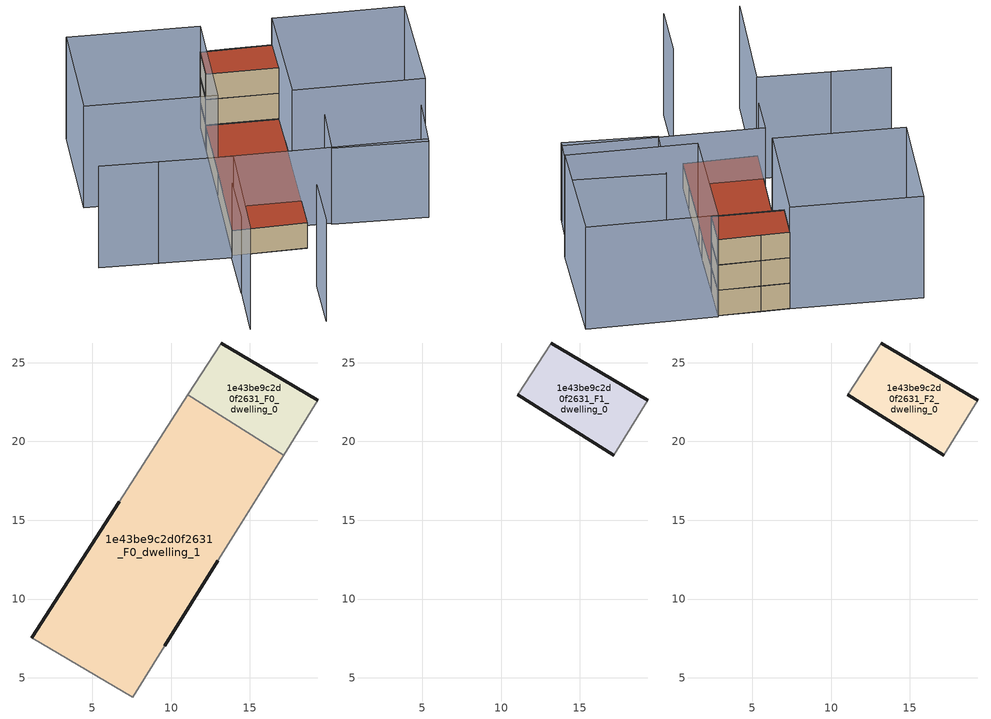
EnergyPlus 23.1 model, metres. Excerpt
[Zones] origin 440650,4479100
1e43be9c2d0f2631_F0_dwelling_0
 floor ground (EU_floor_Construction): 17.15,19.14 19.31,22.61 15.65,24.78 13.17,26.25 11.05,22.95 z0
 wall outside (EU_wall_Construction): 13.17,26.25 15.65,24.78 19.31,22.61 z0:3
 wall adiabatic (EU_wall_Construction): 11.05,22.95 13.17,26.25 / 19.31,22.61 17.15,19.14 z0:3
 wall to 1e43be9c2d0f2631_F0_dwelling_1 (EU_wall_Construction): 17.15,19.14 11.05,22.95 z0:3
1e43be9c2d0f2631_F0_dwelling_1
 floor ground (EU_floor_Construction): 9.59,7.04 12.96,12.43 14.3,14.55 17.15,19.14 11.05,22.95 6.7,16.17 1.15,7.53 7.56,3.78 z0
 wall outside (EU_wall_Construction): 1.15,7.53 6.7,16.17 / 12.96,12.43 9.59,7.04 z0:3
 wall adiabatic (EU_wall_Construction): 9.59,7.04 7.56,3.78 1.15,7.53 / 6.7,16.17 11.05,22.95 / 17.15,19.14 14.3,14.55 12.96,12.43 z0:3
 roof outside (EU_roof_Construction): 17.15,19.14 14.3,14.55 12.96,12.43 9.59,7.04 7.56,3.78 1.15,7.53 6.7,16.17 11.05,22.95 z3
1e43be9c2d0f2631_F1_dwelling_0
 floor to 1e43be9c2d0f2631_F0_dwelling_0 (EU_floor_Construction): 17.15,19.14 19.31,22.61 15.65,24.78 13.17,26.25 11.05,22.95 z3
 wall outside (EU_wall_Construction): 17.15,19.14 11.05,22.95 / 13.17,26.25 15.65,24.78 19.31,22.61 z3:6
 wall adiabatic (EU_wall_Construction): 11.05,22.95 13.17,26.25 / 19.31,22.61 17.15,19.14 z3:6
1e43be9c2d0f2631_F2_dwelling_0
 floor to 1e43be9c2d0f2631_F1_dwelling_0 (EU_floor_Construction): 17.15,19.14 19.31,22.61 15.65,24.78 13.17,26.25 11.05,22.95 z6
 wall outside (EU_wall_Construction): 17.15,19.14 11.05,22.95 / 13.17,26.25 15.65,24.78 19.31,22.61 z6:9
 wall adiabatic (EU_wall_Construction): 11.05,22.95 13.17,26.25 / 19.31,22.61 17.15,19.14 z6:9
 roof outside (EU_roof_Construction): 19.31,22.61 17.15,19.14 11.05,22.95 13.17,26.25 15.65,24.78 z9
shading: 0.71,-6.99 3.94,-1.78 / -10.08,14.48 -5.08,11.22 / -5.11,11.24 1,7.27 / 1,7.27 -5.75,-3.13 / 23.94,5.22 12.77,12.06 / 12.77,12.06 19.33,22.77 / 19.33,22.77 30.5,15.94 / 30.5,15.94 23.94,5.22 / 13.17,26.25 6.7,16.17 / 6.7,16.17 -4.4,23.29 / -4.4,23.29 2.07,33.38 / 2.07,33.38 13.17,26.25 z0:12; -2.37,2.12 3.17,11.03 / 3.17,11.03 20.21,0.45 / 23.56,5.46 19.96,0.06 / 19.96,0.06 12.06,5.33 / 12.06,5.33 15.66,10.73 / 15.66,10.73 23.56,5.46 z0:9
[Building]
EU S2 Campaign: North Axis=0; Terrain=City; Solar Distribution=FullExterior
[Site:Location]
Madrid: Latitude=40.5; Longitude=-3.5; Time Zone=1; Elevation=609
[SizingPeriod:WeatherFileDays]
AnnualSizingPeriod: Begin Month=1; Begin Day of Month=1; End Month=12; End Day of Month=31; Day of Week for Start Day=Monday; Use Weather File Daylight Saving Period=No; Use Weather File Rain and Snow Indicators=No
[MATERIAL]
EU_InternalMass_Material: Roughness=MediumRough; Thickness=0.1; Conductivity=1; Density=1800; Specific Heat=900; Thermal Absorptance=0.9; Solar Absorptance=0.7; Visible Absorptance=0.7
[MATERIAL:NOMASS] Roughness=MediumRough; Thermal Absorptance=0.9; Solar Absorptance=0.7; Visible Absorptance=0.7
Name | Thermal Resistance
EU_wall_NoMass | 1.60022
EU_roof_NoMass | 1.57597
EU_floor_NoMass | 0.470652
[CONSTRUCTION]
EU_wall_Construction: EU_wall_NoMass
EU_roof_Construction: EU_roof_NoMass
EU_floor_Construction: EU_floor_NoMass
EU_InternalMass_Construction: EU_InternalMass_Material
[ZONE] Type=1; Multiplier=1; Ceiling Height=autocalculate; Floor Area=autocalculate; Part of Total Floor Area=Yes
Name | Volume
1e43be9c2d0f2631_F0_dwelling_0 | 85.96
1e43be9c2d0f2631_F1_dwelling_0; 1e43be9c2d0f2631_F2_dwelling_0 | 85.9596
1e43be9c2d0f2631_F0_dwelling_1 | 399.213
[INTERNALMASS] Construction=EU_InternalMass_Construction
Name | Zone or ZoneList | Surface Area
1e43be9c2d0f2631_F0_dwelling_0_EU_InternalMass | 1e43be9c2d0f2631_F0_dwelling_0 | 28.6533
1e43be9c2d0f2631_F0_dwelling_1_EU_InternalMass | 1e43be9c2d0f2631_F0_dwelling_1 | 133.071
1e43be9c2d0f2631_F1_dwelling_0_EU_InternalMass | 1e43be9c2d0f2631_F1_dwelling_0 | 161.723
1e43be9c2d0f2631_F2_dwelling_0_EU_InternalMass | 1e43be9c2d0f2631_F2_dwelling_0 | 161.723
[OTHEREQUIPMENT] Fuel Type=Electricity; Design Level Calculation Method=Watts/Area; Power per Zone Floor Area=1; Fraction Latent=0; Fraction Radiant=0; Fraction Lost=0; Carbon Dioxide Generation Rate=0; EndUse Subcategory=EU_Step8_InternalGains
Name | Zone or ZoneList or Space or SpaceList | Schedule
EU_Step8_InternalGain_1e43be9c2d0f2631_F0_dwelling_0_f000 | 1e43be9c2d0f2631_F0_dwelling_0 | EU_Step8_GainSchedule_1e43be9c2d0f2631_F0_dwelling_0_f000
EU_Step8_InternalGain_1e43be9c2d0f2631_F0_dwelling_1_f000 | 1e43be9c2d0f2631_F0_dwelling_1 | EU_Step8_GainSchedule_1e43be9c2d0f2631_F0_dwelling_1_f000
EU_Step8_InternalGain_1e43be9c2d0f2631_F1_dwelling_0_f000 | 1e43be9c2d0f2631_F1_dwelling_0 | EU_Step8_GainSchedule_1e43be9c2d0f2631_F1_dwelling_0_f000
EU_Step8_InternalGain_1e43be9c2d0f2631_F2_dwelling_0_f000 | 1e43be9c2d0f2631_F2_dwelling_0 | EU_Step8_GainSchedule_1e43be9c2d0f2631_F2_dwelling_0_f000
[ZONEVENTILATION:DESIGNFLOWRATE] Schedule=EU_AlwaysOn; Design Flow Rate Calculation Method=AirChanges/Hour; Air Changes per Hour=0.480704; Ventilation Type=Natural; Fan Pressure Rise=0; Fan Total Efficiency=1; Constant Term Coefficient=1; Temperature Term Coefficient=0; Velocity Term Coefficient=0; Velocity Squared Term Coefficient=0; Minimum Indoor Temperature=-100; Maximum Indoor Temperature=100; Delta Temperature=-100; Minimum Outdoor Temperature=-100; Maximum Outdoor Temperature=100; Maximum Wind Speed=40
Name | Zone or ZoneList or Space or SpaceList
EU_ConstantAir_1e43be9c2d0f2631_F0_dwelling_0 | 1e43be9c2d0f2631_F0_dwelling_0
EU_ConstantAir_1e43be9c2d0f2631_F0_dwelling_1 | 1e43be9c2d0f2631_F0_dwelling_1
EU_ConstantAir_1e43be9c2d0f2631_F1_dwelling_0 | 1e43be9c2d0f2631_F1_dwelling_0
EU_ConstantAir_1e43be9c2d0f2631_F2_dwelling_0 | 1e43be9c2d0f2631_F2_dwelling_0
[HVACTEMPLATE:THERMOSTAT] Constant Heating Setpoint=20; Constant Cooling Setpoint=50
EU_HeatOnly_1e43be9c2d0f2631_F0_dwelling_0; EU_HeatOnly_1e43be9c2d0f2631_F0_dwelling_1; EU_HeatOnly_1e43be9c2d0f2631_F1_dwelling_0; EU_HeatOnly_1e43be9c2d0f2631_F2_dwelling_0
[HVACTEMPLATE:ZONE:IDEALLOADSAIRSYSTEM] System Availability Schedule=EU_AlwaysOn; Maximum Heating Supply Air Temperature=50; Minimum Cooling Supply Air Temperature=13; Maximum Heating Supply Air Humidity Ratio=0.0156; Minimum Cooling Supply Air Humidity Ratio=0.0077; Heating Limit=NoLimit; Cooling Limit=NoLimit; Heating Availability Schedule=EU_AlwaysOn; Cooling Availability Schedule=EU_CoolingOff; Dehumidification Control Type=ConstantSensibleHeatRatio; Cooling Sensible Heat Ratio=0.7; Dehumidification Setpoint=60; Humidification Control Type=None; Humidification Setpoint=30; Outdoor Air Method=None; Outdoor Air Flow Rate per Person=0.00944; Outdoor Air Flow Rate per Zone Floor Area=0; Outdoor Air Flow Rate per Zone=0; Demand Controlled Ventilation Type=None; Outdoor Air Economizer Type=NoEconomizer; Heat Recovery Type=None; Sensible Heat Recovery Effectiveness=0.7; Latent Heat Recovery Effectiveness=0.65
Name | Template Thermostat
1e43be9c2d0f2631_F0_dwelling_0 | EU_HeatOnly_1e43be9c2d0f2631_F0_dwelling_0
1e43be9c2d0f2631_F0_dwelling_1 | EU_HeatOnly_1e43be9c2d0f2631_F0_dwelling_1
1e43be9c2d0f2631_F1_dwelling_0 | EU_HeatOnly_1e43be9c2d0f2631_F1_dwelling_0
1e43be9c2d0f2631_F2_dwelling_0 | EU_HeatOnly_1e43be9c2d0f2631_F2_dwelling_0
[SIZING:ZONE] Zone Cooling Design Supply Air Temperature Input Method=SupplyAirTemperature; Zone Cooling Design Supply Air Temperature=13; Zone Heating Design Supply Air Temperature Input Method=SupplyAirTemperature; Zone Heating Design Supply Air Temperature=50; Zone Cooling Design Supply Air Humidity Ratio=0.008; Zone Heating Design Supply Air Humidity Ratio=0.008; Cooling Design Air Flow Method=DesignDay; Cooling Design Air Flow Rate=0; Cooling Minimum Air Flow per Zone Floor Area=0.000762; Cooling Minimum Air Flow=0; Cooling Minimum Air Flow Fraction=0.2; Heating Design Air Flow Method=DesignDay; Heating Design Air Flow Rate=0; Heating Maximum Air Flow per Zone Floor Area=0.002032; Heating Maximum Air Flow=0.141576; Heating Maximum Air Flow Fraction=0.3; Account for Dedicated Outdoor Air System=No; Dedicated Outdoor Air System Control Strategy=NeutralSupplyAir; Dedicated Outdoor Air Low Setpoint Temperature for Design=autosize; Dedicated Outdoor Air High Setpoint Temperature for Design=autosize; Zone Load Sizing Method=Sensible Load Only No Latent Load; Zone Latent Cooling Design Supply Air Humidity Ratio Input Method=HumidityRatioDifference; Zone Cooling Design Supply Air Humidity Ratio Difference=0.005; Zone Latent Heating Design Supply Air Humidity Ratio Input Method=HumidityRatioDifference; Zone Humidification Design Supply Air Humidity Ratio Difference=0.005
1e43be9c2d0f2631_F0_dwelling_0; 1e43be9c2d0f2631_F0_dwelling_1; 1e43be9c2d0f2631_F1_dwelling_0; 1e43be9c2d0f2631_F2_dwelling_0
[SCHEDULE:CONSTANT]
Name | Hourly Value
EU_AlwaysOn | 1
EU_CoolingOff | 0
[SCHEDULE:FILE] Column Number=1; Rows to Skip at Top=0; Number of Hours of Data=8760; Column Separator=Comma; Interpolate to Timestep=No; Minutes per Item=60; Adjust Schedule for Daylight Savings=Yes
Name | File
EU_Step8_GainSchedule_1e43be9c2d0f2631_F0_dwelling_0_f000 | ../../schedules/1e43be9c2d0f2631/1e43be9c2d0f2631_F0_dwelling_0_f000_gain.csv
EU_Step8_GainSchedule_1e43be9c2d0f2631_F0_dwelling_1_f000 | ../../schedules/1e43be9c2d0f2631/1e43be9c2d0f2631_F0_dwelling_1_f000_gain.csv
EU_Step8_GainSchedule_1e43be9c2d0f2631_F1_dwelling_0_f000 | ../../schedules/1e43be9c2d0f2631/1e43be9c2d0f2631_F1_dwelling_0_f000_gain.csv
EU_Step8_GainSchedule_1e43be9c2d0f2631_F2_dwelling_0_f000 | ../../schedules/1e43be9c2d0f2631/1e43be9c2d0f2631_F2_dwelling_0_f000_gain.csv
